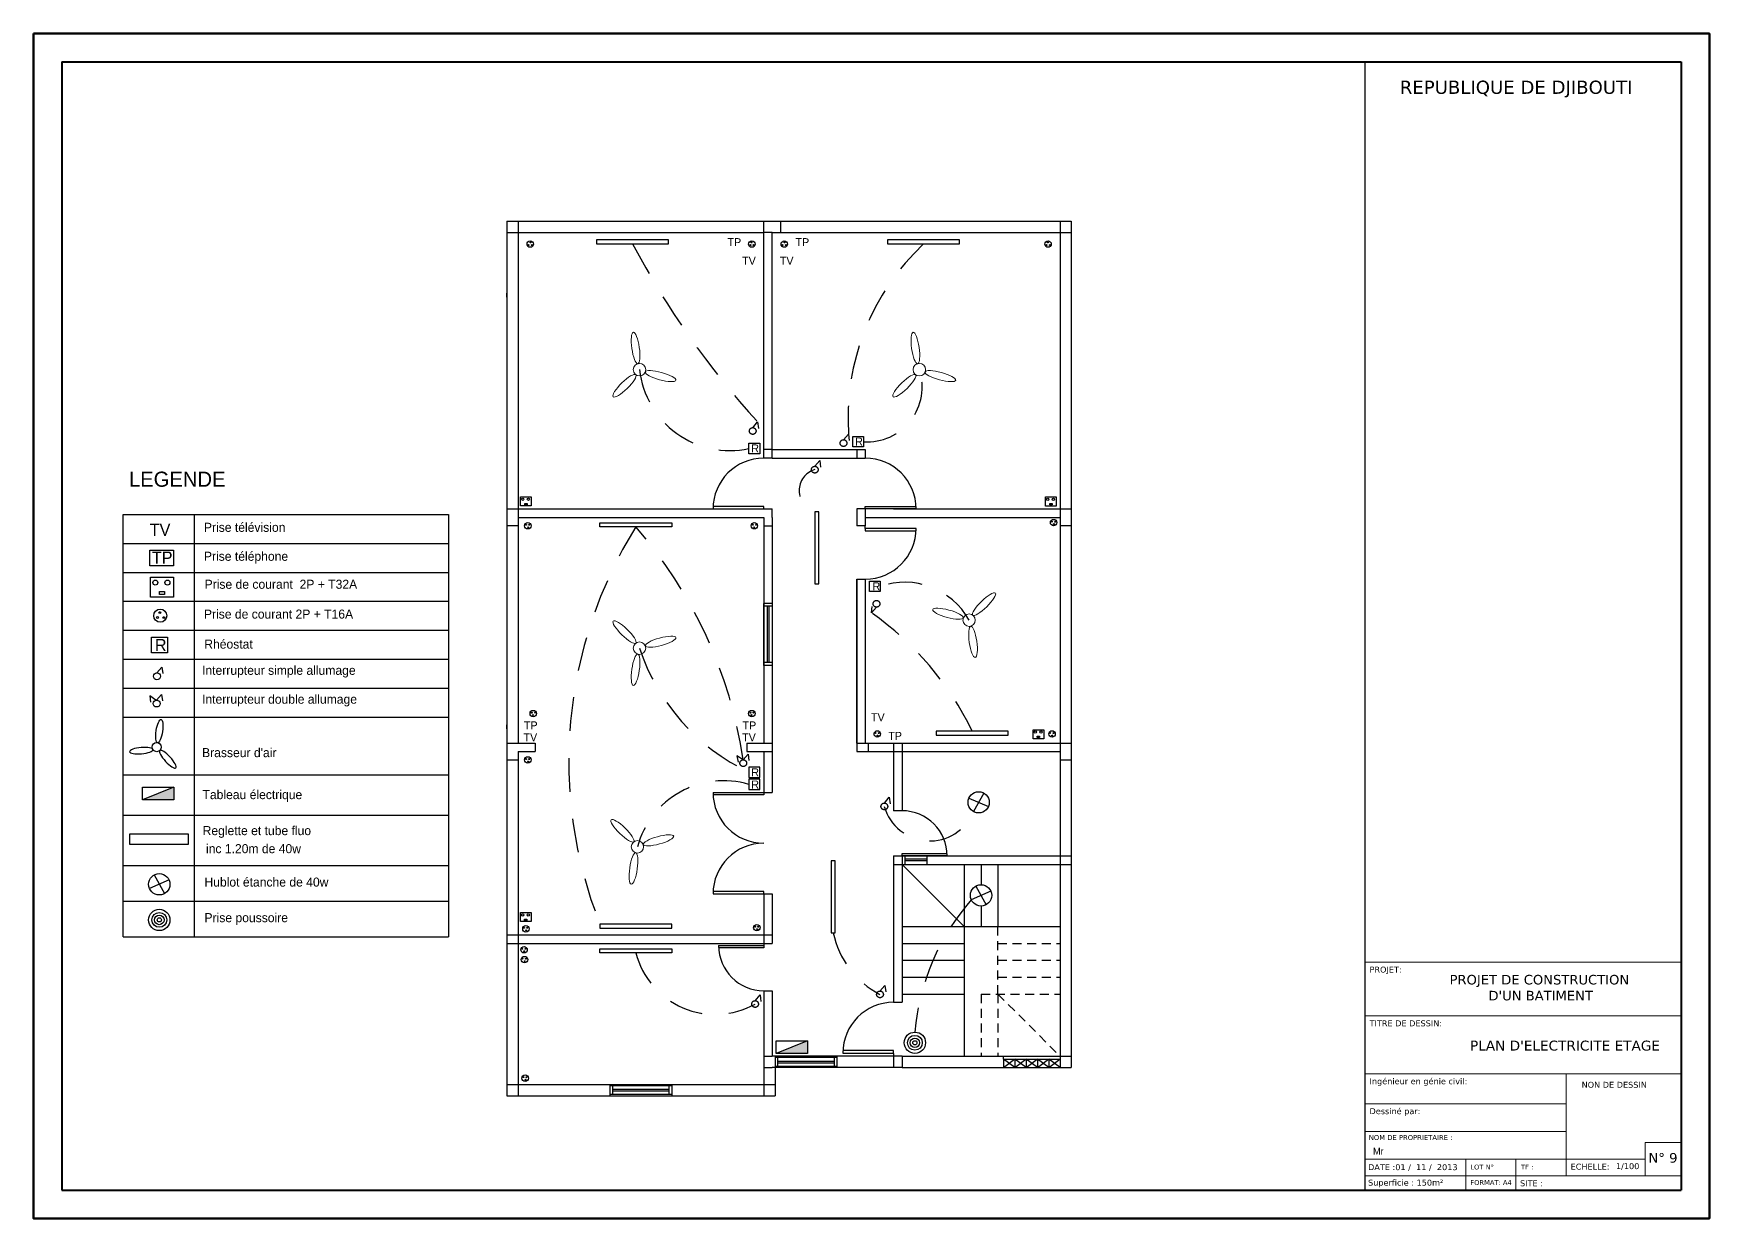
# Model space of a CAD drawing. Extents: x -110 to 3211, y -163 to 893.
# Drawn here: x 156.16 to 185.86, y 0.45 to 21.45 of the extents above; entities that cross this region are included whole.
import ezdxf

# ---------------------------------------------------------------- set-up
doc = ezdxf.new("R2010")
doc.units = 0
doc.header["$LTSCALE"] = 0.8
doc.header["$MEASUREMENT"] = 0
for name, pattern in [('ACAD_ISO03W100', [30, 12, -18]), ('DASHED', [0.75, 0.5, -0.25]), ('JIS_02_0.7', [1.35, 0.75, -0.6])]:
    doc.linetypes.add(name, pattern=pattern)
doc.layers.get('0').update_dxf_attribs({"color": 5, "linetype": 'CONTINUOUS'})
for name, color, linetype in [('COMBLDG', 7, 'CONTINUOUS'), ('DRAIN', 2, 'CONTINUOUS'), ('STR', 5, 'CONTINUOUS'), ('WALL', 6, 'CONTINUOUS'), ('WIN-PLN', 5, 'CONTINUOUS'), ('électricité', 1, 'CONTINUOUS')]:
    doc.layers.add(name, color=color, linetype=linetype)

# ---------------------------------------------------------------- blocks, each defined once
blk = doc.blocks.new('1')
at = {"layer": 'électricité', "color": 0, "lineweight": 20}
blk.add_circle((2024.457, 735.512), 0.112, dxfattribs=at)
for centre, major_axis in [((2024.528, 735.902), (-0.04, -0.283)), ((2024.077, 735.395), (-0.275, -0.075)), ((2024.727, 735.222), (-0.204, 0.199))]:
    blk.add_ellipse(centre, major_axis=major_axis, ratio=0.239111, dxfattribs=at)

msp = doc.modelspace()

# ---------------------------------------------------------------- hatches: boundary and pattern name
at = {"layer": 'électricité', "lineweight": 25}
for points in [[(158.643, 7.875), (158.643, 8.099), (158.088, 7.875)], [(169.87, 3.38), (169.87, 3.604), (169.314, 3.38)]]:
    msp.add_hatch(color=256, dxfattribs=at).paths.add_polyline_path(points)

# ---------------------------------------------------------------- linework, layer by layer
at = {"color": 5, "lineweight": 40}
for p, q in [((156.655, 20.953), (156.655, 0.953)), ((156.655, 20.953), (185.355, 20.953)), ((185.355, 20.953), (185.355, 0.953)), ((156.655, 0.953), (185.355, 0.953))]:
    msp.add_line(p, q, dxfattribs=at)
at = {"color": 5, "lineweight": 100}
msp.add_lwpolyline([(156.155, 21.453), (185.855, 21.453), (185.855, 0.453), (156.155, 0.453)], close=True, dxfattribs=at)
at = {"layer": 'COMBLDG', "color": 7, "lineweight": 30}
msp.add_line((179.756, 0.953), (179.756, 20.953), dxfattribs=at)
at = {"layer": 'COMBLDG', "color": 7, "lineweight": 9}
for p, q in [((179.756, 4.995, 0.176), (185.355, 4.995, -0.565)), ((179.756, 4.042, 0.176), (185.355, 4.042, -0.565)), ((179.756, 3.016, 0.176), (185.355, 3.016, -0.565)), ((183.313, 3.016, -0.295), (183.313, 1.208, -0.532)), ((179.756, 2.485, 0), (183.313, 2.485, -0.47)), ((179.756, 1.997, 0.176), (183.313, 1.997, -0.295)), ((184.716, 1.797, -1.065), (185.355, 1.797, -1.13)), ((184.716, 1.797, 0), (184.716, 1.208, 0)), ((179.756, 1.502), (184.716, 1.502, -0.5)), ((181.535, 1.502, 0.039), (181.535, 0.953, -0.033)), ((182.424, 0.953, 0), (182.424, 1.502, 0)), ((179.756, 1.208, 0), (185.355, 1.208))]:
    msp.add_line(p, q, dxfattribs=at)
at = {"layer": 'DRAIN', "color": 7, "ltscale": 0.8}
for p, q in [((173.346, 3.279), (173.346, 3.329)), ((173.346, 3.129), (173.541, 3.279)), ((173.546, 3.129), (173.346, 3.279)), ((173.346, 3.279), (174.346, 3.279)), ((173.546, 3.129), (173.741, 3.279)), ((173.746, 3.129), (173.546, 3.279)), ((173.746, 3.129), (173.941, 3.279)), ((173.946, 3.129), (173.746, 3.279)), ((173.946, 3.129), (174.141, 3.279)), ((174.146, 3.129), (173.946, 3.279))]:
    msp.add_line(p, q, dxfattribs=at)
at = {"layer": 'STR', "color": 252}
for p, q in [((171.546, 6.729), (172.646, 5.629)), ((172.646, 6.729), (172.646, 4.429)), ((172.946, 6.729), (172.946, 6.368)), ((173.246, 6.729), (173.246, 5.629)), ((172.946, 5.99), (172.946, 5.629)), ((171.546, 5.629), (172.646, 5.629)), ((172.646, 5.629), (174.346, 5.629)), ((171.546, 5.329), (172.646, 5.329)), ((171.546, 5.029), (172.646, 5.029)), ((171.546, 4.729), (172.646, 4.729)), ((171.546, 4.429), (172.646, 4.429)), ((172.646, 4.429), (172.646, 3.329))]:
    msp.add_line(p, q, dxfattribs=at)
at = {"layer": 'STR', "color": 252, "linetype": 'DASHED', "ltscale": 0.4}
for p, q in [((173.246, 4.429), (173.246, 5.629)), ((173.246, 5.329), (174.346, 5.329)), ((173.246, 5.029), (174.346, 5.029)), ((173.246, 4.729), (174.346, 4.729)), ((172.946, 4.429), (174.346, 4.429)), ((172.946, 4.429), (172.946, 3.329)), ((173.246, 4.429), (173.246, 3.329)), ((173.246, 4.429), (174.346, 3.329))]:
    msp.add_line(p, q, dxfattribs=at)
at = {"layer": 'WALL', "color": 7}
for p, q in [((164.546, 18.129), (164.546, 2.629)), ((164.546, 18.129), (174.546, 18.129)), ((164.546, 18.129), (164.546, 4.304)), ((164.746, 18.129), (164.746, 8.879)), ((169.097, 17.929), (169.097, 18.129)), ((169.397, 17.929), (169.397, 18.129)), ((174.346, 18.129), (174.346, 7.779)), ((174.546, 18.129), (174.546, 7.779)), ((164.546, 17.929), (169.097, 17.929)), ((169.097, 14.229), (169.097, 17.929)), ((169.247, 17.929), (169.097, 17.929)), ((169.247, 16.929), (169.247, 17.929)), ((169.247, 17.929), (174.546, 17.929)), ((164.546, 16.929), (164.546, 16.854)), ((164.546, 16.929), (164.546, 16.854)), ((164.546, 16.779), (164.546, 16.854)), ((164.546, 16.779), (164.546, 16.854)), ((169.247, 14.229), (169.247, 16.928)), ((169.097, 13.929), (169.097, 14.229)), ((169.247, 14.079), (169.097, 14.079)), ((169.247, 13.929), (169.247, 14.229)), ((169.247, 14.079), (170.896, 14.079)), ((170.746, 14.079), (170.746, 13.929)), ((170.896, 14.079), (170.896, 13.929)), ((169.247, 13.929), (169.097, 13.929)), ((169.247, 13.929), (170.896, 13.929)), ((169.097, 13.074), (168.199, 13.074)), ((169.097, 13.029), (169.097, 13.074)), ((170.896, 13.029), (170.896, 13.074)), ((170.896, 13.074), (171.795, 13.074)), ((164.546, 13.029), (169.097, 13.029)), ((164.746, 12.879), (169.097, 12.879)), ((168.197, 13.029), (169.097, 13.029)), ((169.097, 13.029), (169.247, 13.029)), ((169.097, 12.879), (169.097, 12.729)), ((169.097, 12.879), (169.097, 12.729)), ((169.247, 12.879), (169.247, 13.029)), ((169.247, 12.879), (169.247, 12.729)), ((171.396, 13.029), (170.746, 13.029)), ((170.746, 13.029), (170.746, 12.729)), ((170.896, 13.029), (170.896, 12.729)), ((171.796, 13.029), (170.896, 13.029)), ((170.896, 12.879), (174.346, 12.879)), ((171.396, 13.029), (174.546, 13.029)), ((164.746, 12.729), (164.546, 12.729)), ((169.097, 12.729), (169.247, 12.729)), ((169.097, 12.729), (169.097, 8.879)), ((169.247, 12.729), (169.247, 8.729)), ((170.896, 12.729), (170.746, 12.729)), ((170.896, 12.684), (170.896, 12.729)), ((170.896, 12.684), (170.896, 12.639)), ((171.796, 12.684), (170.896, 12.684)), ((170.896, 12.639), (171.795, 12.639)), ((174.546, 12.729), (174.346, 12.729)), ((170.746, 11.784), (170.746, 8.879)), ((170.746, 8.879), (170.746, 11.784)), ((170.746, 11.784), (170.896, 11.784)), ((170.896, 11.784), (170.896, 8.879)), ((170.896, 11.784), (170.896, 8.879)), ((169.097, 10.254), (169.097, 11.354)), ((169.157, 11.304), (169.157, 10.304)), ((169.187, 11.304), (169.187, 10.304)), ((169.247, 11.354), (169.247, 10.254)), ((169.247, 10.304), (169.097, 10.304)), ((169.247, 10.254), (169.097, 10.254)), ((164.546, 8.879), (165.046, 8.879)), ((164.746, 8.729), (164.746, 2.629)), ((164.746, 8.729), (165.046, 8.729)), ((165.046, 8.879), (165.046, 8.729)), ((168.797, 8.879), (169.247, 8.879)), ((168.797, 8.879), (168.797, 8.729)), ((168.797, 8.729), (169.247, 8.729)), ((169.097, 8.729), (169.097, 8.004)), ((169.247, 8.729), (169.247, 8.004)), ((170.746, 8.879), (170.746, 8.729)), ((170.746, 8.879), (174.546, 8.879)), ((170.746, 8.729), (174.346, 8.729)), ((170.946, 8.879), (170.946, 8.729)), ((171.396, 8.879), (171.396, 7.679)), ((171.546, 8.879), (171.546, 7.679)), ((164.546, 8.579), (164.746, 8.579)), ((174.346, 8.579), (174.546, 8.579)), ((168.197, 8.004), (169.097, 8.004)), ((169.097, 7.959), (168.199, 7.959)), ((169.097, 8.004), (169.247, 8.004)), ((169.097, 8.004), (169.097, 7.959)), ((174.346, 7.779), (174.346, 3.279)), ((174.546, 7.779), (174.546, 3.129)), ((171.546, 7.679), (171.396, 7.679)), ((171.396, 6.879), (174.546, 6.879)), ((171.396, 6.879), (171.396, 4.284)), ((171.546, 6.879), (171.546, 6.919)), ((171.546, 6.919), (172.345, 6.919)), ((171.546, 6.879), (171.546, 4.284)), ((172.346, 6.879), (171.546, 6.879)), ((171.596, 6.879), (171.596, 6.729)), ((171.988, 6.879), (171.988, 6.729)), ((171.396, 6.729), (174.546, 6.729)), ((171.988, 6.819), (171.596, 6.819)), ((171.988, 6.789), (171.596, 6.789)), ((169.097, 6.249), (168.199, 6.249)), ((169.097, 6.204), (169.097, 6.249)), ((168.197, 6.204), (169.097, 6.204)), ((169.097, 6.204), (169.097, 5.479)), ((169.097, 6.204), (169.247, 6.204)), ((169.247, 6.204), (169.247, 5.479)), ((164.546, 5.479), (169.247, 5.479)), ((169.097, 5.479), (169.097, 5.249)), ((169.247, 5.479), (169.247, 5.329)), ((164.546, 5.329), (169.247, 5.329)), ((168.297, 5.289), (169.097, 5.289)), ((169.097, 5.249), (168.298, 5.249)), ((169.097, 5.289), (169.097, 5.249)), ((169.097, 4.489), (169.097, 2.629)), ((169.097, 4.489), (169.247, 4.489)), ((169.247, 4.489), (169.247, 3.329)), ((171.396, 4.284), (171.546, 4.284)), ((169.097, 3.329), (169.247, 3.329)), ((171.396, 3.329), (169.247, 3.329)), ((169.297, 3.329), (169.297, 2.629)), ((170.397, 3.304), (169.297, 3.304)), ((169.347, 3.154), (169.347, 3.304)), ((170.347, 3.154), (170.347, 3.304)), ((170.397, 3.129), (170.397, 3.329)), ((170.496, 3.384), (171.396, 3.384)), ((171.396, 3.429), (170.497, 3.429)), ((171.396, 3.384), (171.396, 3.429)), ((171.396, 3.379), (171.396, 3.329)), ((171.396, 3.329), (171.396, 3.129)), ((171.546, 3.329), (171.396, 3.329)), ((171.546, 3.329), (174.546, 3.329)), ((171.546, 3.329), (171.546, 3.129)), ((173.346, 3.279), (173.346, 3.129)), ((173.546, 3.279), (173.546, 3.129)), ((173.746, 3.279), (173.746, 3.129)), ((173.946, 3.279), (173.946, 3.129)), ((174.146, 3.279), (174.146, 3.129)), ((174.146, 3.129), (174.341, 3.279)), ((174.346, 3.129), (174.146, 3.279)), ((174.346, 3.279), (174.346, 3.129)), ((169.097, 3.129), (169.247, 3.129)), ((169.097, 3.129), (169.247, 3.129)), ((171.396, 3.129), (169.247, 3.129)), ((169.297, 3.154), (170.397, 3.154)), ((169.347, 3.244), (170.347, 3.244)), ((169.347, 3.214), (170.347, 3.214)), ((171.546, 3.129), (171.396, 3.129)), ((171.546, 3.129), (174.396, 3.129)), ((174.396, 3.129), (174.546, 3.129)), ((174.396, 3.129), (174.546, 3.129)), ((174.396, 3.129), (174.546, 3.129)), ((164.546, 2.829), (169.297, 2.829)), ((166.372, 2.629), (166.372, 2.829)), ((167.472, 2.804), (166.372, 2.804)), ((166.422, 2.654), (166.422, 2.804)), ((166.422, 2.744), (167.422, 2.744)), ((166.422, 2.714), (167.422, 2.714)), ((167.422, 2.654), (167.422, 2.804)), ((167.472, 2.629), (167.472, 2.829)), ((164.546, 2.629), (169.297, 2.629)), ((166.372, 2.654), (167.472, 2.654))]:
    msp.add_line(p, q, dxfattribs=at)
at = {"layer": 'WALL'}
for p, q in [((169.247, 11.354), (169.097, 11.354)), ((164.546, 9.129), (164.546, 9.204)), ((164.546, 9.129), (164.546, 9.204)), ((164.546, 8.879), (164.746, 8.879))]:
    msp.add_line(p, q, dxfattribs=at)
at = {"layer": 'WALL', "color": 7}
for centre, radius, start, end in [((169.097, 13.029), 0.9, 90, 180), ((170.896, 13.029), 0.9, 0, 90), ((170.896, 12.684), 0.9, 270, 0), ((169.097, 8.004), 0.9, 180, 270), ((171.546, 6.879), 0.8, 0, 90), ((169.097, 6.204), 0.9, 90, 180), ((169.097, 5.289), 0.8, 180, 270), ((171.396, 3.384), 0.9, 90, 180)]:
    msp.add_arc(centre, radius, start, end, dxfattribs=at)
at = {"layer": 'WIN-PLN', "ltscale": 0.8}
msp.add_line((169.247, 11.304), (169.097, 11.304), dxfattribs=at)
at = {"layer": 'électricité', "linetype": 'JIS_02_0.7'}
for p, q in [((168.9, 14.468), (168.988, 14.569)), ((168.988, 14.569), (169.001, 14.455)), ((170.509, 14.255), (170.598, 14.355)), ((170.598, 14.355), (170.611, 14.241)), ((170, 13.784), (170.089, 13.884)), ((170.089, 13.884), (170.102, 13.77)), ((171.005, 11.187), (171.018, 11.3)), ((171.094, 11.287), (171.005, 11.187)), ((168.618, 8.653), (168.64, 8.54)), ((168.733, 8.583), (168.618, 8.653)), ((168.733, 8.583), (168.821, 8.683)), ((168.821, 8.683), (168.834, 8.57)), ((171.233, 7.816), (171.321, 7.917)), ((171.321, 7.917), (171.334, 7.803)), ((171.156, 4.484), (171.244, 4.585)), ((171.244, 4.585), (171.257, 4.471)), ((168.943, 4.313), (169.032, 4.414)), ((169.032, 4.414), (169.044, 4.3))]:
    msp.add_line(p, q, dxfattribs=at)
at = {"layer": 'électricité', "color": 5, "linetype": 'Continuous'}
for p, q in [((157.745, 5.445), (157.745, 12.929)), ((157.745, 12.929), (163.512, 12.929)), ((159.002, 12.929), (159.002, 5.445)), ((163.512, 12.929), (163.512, 5.445)), ((157.745, 12.416), (163.512, 12.416)), ((157.745, 11.904), (163.512, 11.904)), ((157.745, 11.391), (163.512, 11.391)), ((157.745, 10.878), (163.512, 10.878)), ((157.745, 10.365), (163.512, 10.365)), ((157.745, 9.853), (163.512, 9.853)), ((157.745, 9.34), (163.512, 9.34)), ((157.745, 8.314), (163.512, 8.314)), ((157.745, 7.599), (163.512, 7.599)), ((157.745, 6.706), (163.512, 6.706)), ((157.745, 6.076), (163.512, 6.076)), ((157.745, 5.445), (163.512, 5.445))]:
    msp.add_line(p, q, dxfattribs=at)
at = {"layer": 'électricité', "lineweight": 25}
for p, q in [((158.343, 10.122), (158.432, 10.224)), ((158.432, 10.224), (158.445, 10.109)), ((158.217, 9.718), (158.228, 9.603)), ((158.325, 9.637), (158.217, 9.718)), ((158.337, 9.638), (158.426, 9.739)), ((158.426, 9.739), (158.439, 9.625)), ((158.643, 8.099), (158.088, 7.875)), ((158.293, 6.541), (158.476, 6.211)), ((158.557, 6.452), (158.211, 6.3)), ((173.119, 6.255), (172.773, 6.103)), ((172.855, 6.344), (173.038, 6.013)), ((169.87, 3.604), (169.314, 3.38))]:
    msp.add_line(p, q, dxfattribs=at)
at = {"layer": 'électricité'}
for p, q in [((172.732, 7.904), (173.076, 7.753)), ((172.995, 7.993), (172.813, 7.665))]:
    msp.add_line(p, q, dxfattribs=at)
for points in [[(166.134, 17.724), (167.41, 17.724), (167.41, 17.795), (166.134, 17.795), (166.134, 17.724)], [(171.29, 17.724), (172.566, 17.724), (172.566, 17.795), (171.29, 17.795), (171.29, 17.724)], [(166.192, 12.781), (167.468, 12.781), (167.468, 12.71), (166.192, 12.71), (166.192, 12.781)], [(170.002, 12.979), (170.002, 11.703), (170.073, 11.703), (170.073, 12.979), (170.002, 12.979)], [(173.427, 9.091), (172.15, 9.091), (172.15, 9.02), (173.427, 9.02), (173.427, 9.091)], [(170.293, 6.794), (170.293, 5.518), (170.364, 5.518), (170.364, 6.794), (170.293, 6.794)], [(166.192, 5.599), (167.468, 5.599), (167.468, 5.67), (166.192, 5.67), (166.192, 5.599)], [(166.192, 5.231), (167.468, 5.231), (167.468, 5.16), (166.192, 5.16), (166.192, 5.231)]]:
    msp.add_lwpolyline(points, dxfattribs=at)
at = {"layer": 'électricité', "linetype": 'JIS_02_0.7'}
for points in [[(170.675, 14.312), (170.866, 14.312), (170.866, 14.127), (170.675, 14.127)], [(168.834, 14.191), (169.025, 14.191), (169.025, 14.007), (168.834, 14.007)], [(171.16, 11.565), (170.968, 11.565), (170.968, 11.749), (171.16, 11.749)], [(168.834, 8.269), (169.025, 8.269), (169.025, 8.454), (168.834, 8.454)], [(168.834, 8.053), (169.025, 8.053), (169.025, 8.238), (168.834, 8.238)]]:
    msp.add_lwpolyline(points, close=True, dxfattribs=at)
at = {"layer": 'électricité', "lineweight": 25}
for points in [[(164.786, 13.244), (164.976, 13.244), (164.976, 13.081), (164.786, 13.081)], [(164.86, 13.127), (164.902, 13.127), (164.902, 13.103), (164.86, 13.103)], [(174.09, 13.242), (174.279, 13.242), (174.279, 13.078), (174.09, 13.078)], [(174.163, 13.124), (174.205, 13.124), (174.205, 13.1), (174.163, 13.1)], [(158.214, 12.296), (158.634, 12.296), (158.634, 12.02), (158.214, 12.02)], [(158.229, 11.816), (158.636, 11.816), (158.636, 11.464), (158.229, 11.464)], [(158.386, 11.562), (158.478, 11.562), (158.478, 11.511), (158.386, 11.511)], [(158.244, 10.753), (158.532, 10.753), (158.532, 10.475), (158.244, 10.475)], [(173.868, 9.116), (174.058, 9.116), (174.058, 8.953), (173.868, 8.953)], [(173.942, 8.999), (173.984, 8.999), (173.984, 8.975), (173.942, 8.975)], [(158.088, 8.099), (158.643, 8.099), (158.643, 7.875), (158.088, 7.875)], [(164.783, 5.877), (164.973, 5.877), (164.973, 5.714), (164.783, 5.714)], [(164.857, 5.76), (164.899, 5.76), (164.899, 5.736), (164.857, 5.736)], [(169.314, 3.604), (169.87, 3.604), (169.87, 3.38), (169.314, 3.38)]]:
    msp.add_lwpolyline(points, close=True, dxfattribs=at)
msp.add_lwpolyline([(157.862, 7.268), (158.894, 7.268), (158.894, 7.081), (157.862, 7.081), (157.862, 7.268)], dxfattribs=at)
at = {"layer": 'électricité'}
for centre, radius in [((164.958, 17.722), 0.0573), ((164.927, 17.705), 0.00805), ((164.962, 17.749), 0.00805), ((164.984, 17.705), 0.00805), ((168.885, 17.722), 0.0573), ((168.86, 17.705), 0.00805), ((168.881, 17.749), 0.00805), ((168.917, 17.705), 0.00805), ((169.46, 17.722), 0.0573), ((169.428, 17.705), 0.00805), ((169.464, 17.749), 0.00805), ((169.485, 17.705), 0.00805), ((174.134, 17.722), 0.0573), ((174.108, 17.705), 0.00805), ((174.13, 17.749), 0.00805), ((174.166, 17.705), 0.00805), ((164.915, 12.73), 0.0573), ((168.929, 12.73), 0.0573), ((174.233, 12.786), 0.0573), ((174.201, 12.803), 0.00805), ((174.258, 12.802), 0.00805), ((164.883, 12.746), 0.00805), ((164.919, 12.702), 0.00805), ((164.941, 12.746), 0.00805), ((168.903, 12.746), 0.00805), ((168.925, 12.702), 0.00805), ((168.96, 12.746), 0.00805), ((174.237, 12.759), 0.00805), ((165.011, 9.401), 0.0573), ((164.986, 9.417), 0.00805), ((165.007, 9.374), 0.00805), ((165.043, 9.418), 0.00805), ((168.885, 9.401), 0.0573), ((168.86, 9.417), 0.00805), ((168.881, 9.374), 0.00805), ((168.917, 9.418), 0.00805), ((171.108, 9.04), 0.0573), ((171.077, 9.057), 0.00805), ((171.112, 9.013), 0.00805), ((171.134, 9.056), 0.00805), ((174.205, 9.04), 0.0573), ((174.173, 9.057), 0.00805), ((174.209, 9.013), 0.00805), ((174.23, 9.056), 0.00805), ((164.915, 8.58), 0.0573), ((164.883, 8.596), 0.00805), ((164.919, 8.552), 0.00805), ((164.941, 8.596), 0.00805), ((172.904, 7.829), 0.188), ((164.881, 5.587), 0.0573), ((168.974, 5.607), 0.0573), ((164.849, 5.604), 0.00805), ((164.885, 5.56), 0.00805), ((164.906, 5.604), 0.00805), ((168.942, 5.624), 0.00805), ((168.978, 5.58), 0.00805), ((168.999, 5.623), 0.00805), ((164.848, 5.216), 0.0573), ((164.855, 5.041), 0.0573), ((164.816, 5.233), 0.00805), ((164.823, 5.058), 0.00805), ((164.852, 5.188), 0.00805), ((164.873, 5.232), 0.00805), ((164.88, 5.057), 0.00805), ((164.859, 5.013), 0.00805), ((164.868, 2.94), 0.0573), ((164.836, 2.957), 0.00805), ((164.872, 2.913), 0.00805), ((164.894, 2.956), 0.00805)]:
    msp.add_circle(centre, radius, dxfattribs=at)
at = {"layer": 'électricité', "linetype": 'JIS_02_0.7'}
for centre in [(168.9, 14.409), (170.509, 14.195), (170, 13.724), (171.094, 11.347), (168.733, 8.523), (171.233, 7.756), (171.156, 4.425), (168.943, 4.254)]:
    msp.add_circle(centre, 0.0596, dxfattribs=at)
at = {"layer": 'électricité', "lineweight": 25}
for centre, radius in [((164.826, 13.201), 0.0207), ((164.925, 13.201), 0.0207), ((174.129, 13.198), 0.0207), ((174.229, 13.198), 0.0207), ((158.314, 11.722), 0.0445), ((158.528, 11.722), 0.0445), ((158.402, 11.136), 0.116), ((158.351, 11.103), 0.0163), ((158.394, 11.191), 0.0163), ((158.466, 11.102), 0.0163), ((158.343, 10.062), 0.0601), ((158.337, 9.578), 0.0601), ((173.908, 9.073), 0.0207), ((174.007, 9.073), 0.0207), ((158.339, 8.807), 0.081), ((158.384, 6.376), 0.189), ((172.946, 6.179), 0.189), ((158.384, 5.745), 0.189), ((158.384, 5.745), 0.131), ((158.384, 5.745), 0.0848), ((158.384, 5.745), 0.0372), ((164.823, 5.834), 0.0207), ((164.922, 5.834), 0.0207), ((171.774, 3.567), 0.189), ((171.774, 3.567), 0.131), ((171.774, 3.567), 0.0848), ((171.774, 3.567), 0.0372)]:
    msp.add_circle(centre, radius, dxfattribs=at)
at = {"layer": 'électricité', "linetype": 'JIS_02_0.7'}
for centre, radius, start, end in [((180.235, 24.825), 15.221, 207.8098, 222.3613), ((174.8, 14.643), 4.211, 132.9841, 183.9171), ((168.496, 15.675), 1.612, 186.3303, 282.1002), ((170.933, 15.188), 0.971, 266.0648, 18.5274), ((170.11, 13.352), 0.388, 106.4567, 253.7948), ((173.473, 8.559), 7.833, 148.0007, 201.6408), ((160.696, 7.38), 8.126, 8.5122, 40.988), ((171.591, 10.423), 1.307, 28.9378, 109.2719), ((167.857, 6.701), 5.48, 25.8555, 54.933), ((170.445, 11.738), 3.741, 198.3434, 244.4929), ((168.383, 6.632), 1.579, 73.4137, 165.0196), ((172.038, 7.98), 0.836, 195.5228, 337.8182), ((175.86, 3.402), 4.101, 138.815, 175.0471), ((171.879, 5.832), 1.582, 191.443, 242.7874), ((168.235, 5.52), 1.451, 194.3756, 299.2003)]:
    msp.add_arc(centre, radius, start, end, dxfattribs=at)
at = {"layer": 'électricité', "lineweight": 25}
msp.add_ellipse((158.385, 9.091), major_axis=(-0.03, -0.208), ratio=0.262624, dxfattribs=at)
at = {"layer": 'électricité', "lineweight": 25, "extrusion": (0, 0, -1)}
for centre, major_axis in [((158.066, 8.744), (0.209, 0.018)), ((158.536, 8.592), (0.142, -0.154))]:
    msp.add_ellipse(centre, major_axis=major_axis, ratio=0.262624, dxfattribs=at)

# ---------------------------------------------------------------- block references
at = {"layer": 'électricité', "xscale": -0.983266009732688, "yscale": 0.9832660097331427, "zscale": 0.9832660097330403}
for p in [(2157.474, -707.707), (2162.433, -707.707)]:
    msp.add_blockref('1', p, dxfattribs=at)
at = {"layer": 'électricité'}
for p, xscale, yscale, zscale, rotation in [((-1817.845, 734.26), -0.983266009732688, 0.9832660097331427, 0.9832660097330403, 180.0000000000004), ((2157.474, 733.764), 0.983266009732688, 0.983266009732688, 0.983266009732688, 179.9999999999996), ((2157.437, 730.244), 0.983266009732688, 0.983266009732688, 0.983266009732688, 179.9999999999996)]:
    msp.add_blockref('1', p, dxfattribs=dict(at, xscale=xscale, yscale=yscale, zscale=zscale, rotation=rotation))

# ---------------------------------------------------------------- texts
at = {"layer": 'COMBLDG', "color": 7, "lineweight": 9, "attachment_point": 1}
for s, insert, char_height, width in [('\\pi1.6214;{\\fVerdana|b0|i0|c0|p34;REPUBLIQUE DE DJIBOUTI}', (178.745, 20.618, -0.623), 0.23381, 7.52173), ('{\\fVerdana|b0|i0|c0|p34;\\C55;PROJET:}', (179.831, 4.917, -0.147), 0.10489, 11.75043), ("\\pi1.5704;{\\fVerdana|b0|i0|c0|p34;PROJET DE CONSTRUCTION \\P\\pi2.259;D'UN BATIMENT }", (179.679, 4.77, 0.603), 0.16932, 6.38547), ('{\\fVerdana|b0|i0|c0|p34;\\C55;TITRE DE DESSIN:}', (179.831, 3.964, -0.147), 0.10489, 11.75043), ("{\\fVerdana|b0|i0|c0|p34;PLAN D'ELECTRICITE ETAGE}", (181.612, 3.605, -0.663), 0.17573, 5.65342), ('{\\fVerdana|b0|i0|c0|p34;\\C55;Ingénieur en génie civil:}', (179.831, 2.938, -0.147), 0.10489, 11.75043), ('{\\fVerdana|b0|i0|c0|p34;NON DE DESSIN}', (183.59, 2.875, -0.478), 0.10489, 11.75043), ('{\\fVerdana|b0|i0|c0|p34;\\C55;Dessiné par:}', (179.831, 2.407, -0.323), 0.10489, 11.75043), ('{\\fVerdana|b0|i0|c0|p34;\\C55;NOM DE PROPRIETAIRE :}', (179.818, 1.932, -0.094), 0.08772, 9.82617), ('{\\fArial|b0|i0|c0|p34; \\fColonna MT|b0|i0|c0|p82; \\H1.143x;Mr }', (179.814, 1.706, -0.176), 0.10489, 11.75043), ('{\\fVerdana|b0|i0|c0|p34;N° 9}', (184.774, 1.613, -0.12), 0.1704, 19.08879), ('{\\fVerdana|b0|i0|c0|p34;DATE :01 /  11 /  2013}', (179.805, 1.415, -0.323), 0.10489, 11.75043), ('{\\fVerdana|b0|i0|c0|p34;LOT N° }', (181.617, 1.408, -0.228), 0.08651, 9.69138), ('{\\fVerdana|b0|i0|c0|p34;TF : }', (182.516, 1.408, -0.267), 0.08651, 9.69138), ('{\\fVerdana|b0|i0|c0|p34;ECHELLE:}', (183.394, 1.425, -0.668), 0.10489, 11.75043), ('{\\fVerdana|b0|i0|c0|p34;1/100}', (184.198, 1.433, -0.565), 0.10489, 11.75043), ('{\\fVerdana|b0|i0|c0|p34;Superficie : 150m²}', (179.805, 1.141, -0.32), 0.10489, 11.75043), ('{\\fVerdana|b0|i0|c0|p34;FORMAT: A4}', (181.617, 1.133, -0.264), 0.08651, 9.69138), ('{\\fVerdana|b0|i0|c0|p34;SITE : }', (182.498, 1.13, -0.323), 0.10489, 11.75043)]:
    msp.add_mtext(s, dxfattribs=dict(at, insert=insert, char_height=char_height, width=width))
at = {"layer": 'électricité'}
for s, p in [('TP', (168.454, 17.685)), ('TP', (169.659, 17.685)), ('TV', (168.713, 17.355)), ('TV', (169.381, 17.355)), ('TV', (170.997, 9.265)), ('TP', (171.303, 8.935))]:
    msp.add_text(s, height=0.1418, dxfattribs=at).set_placement(p)
at = {"layer": 'électricité', "linetype": 'JIS_02_0.7'}
for p in [(170.716, 14.15), (168.875, 14.029), (171.024, 11.585)]:
    msp.add_text('R', height=0.142, dxfattribs=at).set_placement(p)
at = {"layer": 'électricité', "color": 7, "linetype": 'ACAD_ISO03W100', "lineweight": 13}
for s, height, p in [('LEGENDE', 0.2677, (157.847, 13.421)), ('Prise télévision', 0.16061, (159.175, 12.622)), ('Prise téléphone', 0.16061, (159.175, 12.109)), ('Prise de courant  2P + T32A', 0.16061, (159.187, 11.613)), ('Prise de courant 2P + T16A', 0.16061, (159.175, 11.084)), ('Rhéostat', 0.1606, (159.181, 10.552)), ('Interrupteur simple allumage', 0.16061, (159.142, 10.088)), ('Interrupteur double allumage', 0.16061, (159.142, 9.576)), ("Brasseur d'air", 0.16061, (159.142, 8.629)), ('Tableau électrique', 0.16061, (159.15, 7.885)), ('Reglette et tube fluo ', 0.16061, (159.152, 7.247)), (' inc 1.20m de 40w', 0.16061, (159.152, 6.927)), ('Hublot étanche de 40w', 0.16061, (159.185, 6.335)), ('Prise poussoire', 0.16061, (159.185, 5.704))]:
    msp.add_text(s, height=height, dxfattribs=at).set_placement(p)
at = {"layer": 'électricité', "lineweight": 25}
for s, height, p in [('TV', 0.2141, (158.215, 12.551)), ('TP', 0.2141, (158.252, 12.059)), ('R', 0.214, (158.306, 10.509))]:
    msp.add_text(s, height=height, dxfattribs=at).set_placement(p)
at = {"layer": 'électricité'}
for s, p in [('TP', (164.846, 9.121)), ('TP', (168.72, 9.121)), ('TV', (164.839, 8.91)), ('TV', (168.713, 8.91))]:
    msp.add_text(s, height=0.1418, rotation=360, dxfattribs=at).set_placement(p)
at = {"layer": 'électricité', "linetype": 'JIS_02_0.7'}
for p in [(168.875, 8.289), (168.875, 8.073)]:
    msp.add_text('R', height=0.142, rotation=360, dxfattribs=at).set_placement(p)

doc.saveas('drawing.dxf')
